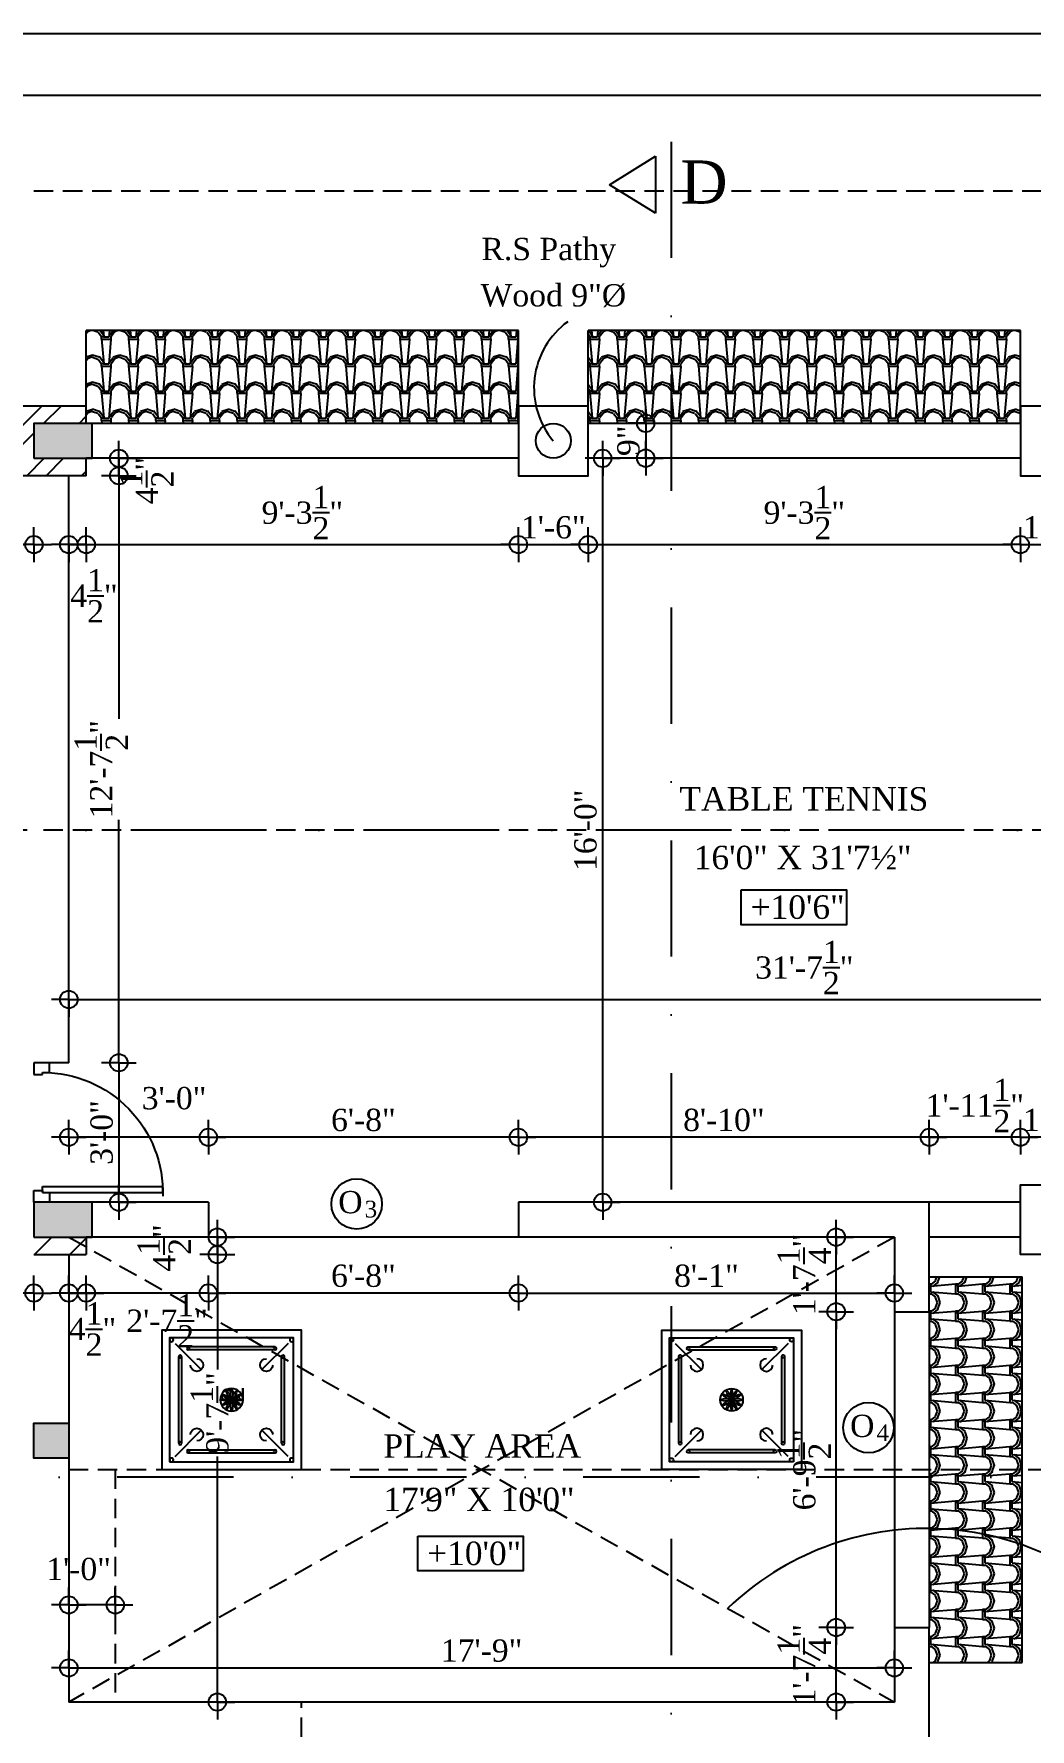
# Model space of a CAD drawing. Extents: x 13301 to 18078, y -1439 to 1911.
# Drawn here: x 15387.9 to 15644.9, y 416.3 to 853.8 of the extents above; entities that cross this region are included whole.
import ezdxf
from ezdxf.enums import TextEntityAlignment as Align

# ---------------------------------------------------------------- set-up
doc = ezdxf.new("R2010")
doc.units = 0
doc.header["$LTSCALE"] = 20
doc.header["$MEASUREMENT"] = 0
doc.header["$PDMODE"] = 34
doc.header["$PDSIZE"] = 5
doc.linetypes.add('DASHDOT', pattern=[1, 0.5, -0.25, 0, -0.25])
doc.linetypes.add('HIDDEN', pattern=[0.375, 0.25, -0.125])
doc.layers.get('0').update_dxf_attribs({"linetype": 'CONTINUOUS'})
doc.layers.get('Defpoints').update_dxf_attribs({"linetype": 'CONTINUOUS'})
for name, color, linetype in [('border', 230, 'CONTINUOUS'), ('column', 31, 'CONTINUOUS'), ('DETTEXT', 7, 'CONTINUOUS'), ('DIMLINE', 254, 'CONTINUOUS'), ('DOOR', 1, 'CONTINUOUS'), ('door text', 2, 'CONTINUOUS'), ('FURN', 10, 'CONTINUOUS'), ('HATCH', 252, 'CONTINUOUS'), ('Roof lilne', 31, 'CONTINUOUS'), ('Secline', 13, 'CONTINUOUS'), ('Stone', 8, 'CONTINUOUS'), ('text', 2, 'CONTINUOUS'), ('TILE', 22, 'CONTINUOUS'), ('wall', 13, 'CONTINUOUS'), ('WOOD', 7, 'CONTINUOUS')]:
    doc.layers.add(name, color=color, linetype=linetype)
doc.layers.add('correct', color=230, linetype='CONTINUOUS', plot=False)
doc.styles.add('style3', font='TIMES.TTF')
doc.styles.add('style5', font='TIMES.TTF')
doc.dimstyles.new('arch61', dxfattribs={"dimscale": 0, "dimtxt": 5.75, "dimasz": 2.25, "dimexe": 0.18, "dimexo": 0.0625, "dimgap": 1.5, "dimtad": 1, "dimzin": 3, "dimdsep": 46, "dimlunit": 4, "dimtxsty": 'style3', "dimblk": 'BLK', "dimcen": 0, "dimse1": 1, "dimse2": 1, "dimclrd": 256, "dimclrt": 3, "dimazin": 0, "dimtfac": 1, "dimtix": 1, "dimtmove": 2, "dimatfit": 3, "dimldrblk": 'NONE', "dimfxl": 0, "dimtolj": 1, "dimtzin": 0, "dimlwd": -1, "dimarcsym": 0})
pattern_1 = [(274.9697, (61.23866, 1517.04105), (-6.999939149, 84.0000073606), [6.464304, -155.143247]), (180, (61.799, 1510.601), (-7, -7), [0.56, -6.44]), (0, (54.799, 1510.041), (7, 7), [1.96, -5.04]), (90, (56.759, 1510.041), (-7, 7), [0.7, -6.3]), (270, (61.239, 1510.741), (7, -7), [0.7, -6.3]), (0, (61.239, 1510.041), (7, 7), [0.56, -6.44]), (0, (54.799, 1510.601), (7, 7), [1.4, -5.6]), (85.0303, (56.19866, 1510.60105), (6.999939149, 84.0000073606), [6.464304, -155.143247]), (52.6961, (56.19866, 1510.95105), (-90.999901229, -119.000075192), [1.848056, -182.95725]), (18.4349, (57.3187, 1512.421), (14.00000304, 6.99998882), [1.770874, -20.365065]), (341.5651, (58.9987, 1512.981), (-14.00000304, 6.99998882), [1.770874, -20.365065]), (307.3039, (60.67866, 1512.42105), (90.999901229, -119.000075192), [1.848056, -182.95725]), (20.2249, (57.66866, 1511.93105), (-76.99998085, -28.000058349), [1.417395, -140.321804]), (339.7751, (58.99866, 1512.42105), (76.99998085, -28.000058349), [1.417395, -140.321804]), (307.4054, (60.32866, 1511.93105), (70.000069668, -90.999947255), [1.498063, -148.308475]), (52.5946, (56.75866, 1510.74105), (-70.000069668, -90.999947255), [1.498063, -148.308475])]
pattern_2 = [(184.9697, (43.62582, 41.11754), (84.0000073606, 6.999939149), [6.464304, -155.143247]), (90, (37.186, 40.5575), (-7, 7), [0.56, -6.44]), (270, (36.626, 47.5575), (7, -7), [1.96, -5.04]), (0, (36.626, 45.5975), (7, 7), [0.7, -6.3]), (180, (37.326, 41.1175), (-7, -7), [0.7, -6.3]), (270, (36.626, 41.1175), (7, -7), [0.56, -6.44]), (270, (37.186, 47.5575), (7, -7), [1.4, -5.6]), (355.0303, (37.18582, 46.15754), (84.0000073606, -6.999939149), [6.464304, -155.143247]), (322.6961, (37.53582, 46.15754), (-119.000075192, 90.999901229), [1.848056, -182.95725]), (288.4349, (39.0058, 45.0375), (6.99998882, -14.00000304), [1.770874, -20.365065]), (251.5651, (39.5658, 43.3575), (6.99998882, 14.00000304), [1.770874, -20.365065]), (217.3039, (39.00582, 41.67754), (-119.000075192, -90.999901229), [1.848056, -182.95725]), (290.2249, (38.51582, 44.68754), (-28.000058349, 76.99998085), [1.417395, -140.321804]), (249.7751, (39.00582, 43.35754), (-28.000058349, -76.99998085), [1.417395, -140.321804]), (217.4054, (38.51582, 42.02754), (-90.999947255, -70.000069668), [1.498063, -148.308475]), (322.5946, (37.32582, 45.59754), (-90.999947255, 70.000069668), [1.498063, -148.308475])]
pattern_3 = [(45, (0, 0), (-7.071068, 7.071068), []), (45, (0, 5), (-7.071068, 7.071068), [])]

# ---------------------------------------------------------------- blocks, each defined once
blk = doc.blocks.new('DR1H902')
at = {"color": 0}
for p, q in [((-0.5, 0), (-0.5, 1)), ((-0.5, 1), (-0.45, 1)), ((-0.45, 0), (-0.45, 1)), ((-0.5, 0), (-0.45, 0))]:
    blk.add_line(p, q, dxfattribs=at)
blk.add_arc((-0.5, 0), 1, 0, 91.707, dxfattribs=at)
blk = doc.blocks.new('A$C3B4262AC')
at = {"layer": 'DOOR'}
for p, q in [((0, 4), (0, 0)), ((2.5, 4), (0, 4)), ((0, 0), (3, 0)), ((2.5, 2.25), (2.5, 4)), ((3, 2.25), (2.5, 2.25)), ((3, 0), (3, 2.25))]:
    blk.add_line(p, q, dxfattribs=at)
blk = doc.blocks.new('A$C1F9E242A')
blk.add_blockref('A$C3B4262AC', (0, 0))
at = {"xscale": -1}
blk.add_blockref('A$C3B4262AC', (36, 0), dxfattribs=at)
at = {"layer": 'DOOR', "xscale": -31, "yscale": 31, "zscale": 68.88888888888889}
blk.add_blockref('DR1H902', (18, 2.25), dxfattribs=at)
blk = doc.blocks.new('*U20')
at = {"rotation": 89.9999999999997}
blk.add_blockref('A$C1F9E242A', (-17.99, -15.99), dxfattribs=at)
blk = doc.blocks.new('A$C45AA0C1F')
at = {"layer": 'FURN'}
for p, q in [((-14.58, 32.58), (-7.81, 25.81)), ((14.58, 32.58), (7.81, 25.81)), ((-14.58, 3.42), (-7.81, 10.19)), ((14.58, 3.42), (7.81, 10.19))]:
    blk.add_line(p, q, dxfattribs=at)
for points in [[(18, 0), (-18, 0), (-18, 36), (18, 36)], [(16, 2), (-16, 2), (-16, 34), (16, 34)]]:
    blk.add_lwpolyline(points, close=True, dxfattribs=at)
for points in [[(-11.21, 31.66), (11.21, 31.66)], [(-11.21, 30.91), (11.21, 30.91)], [(-13.66, 6.79), (-13.66, 29.21)], [(-12.91, 6.79), (-12.91, 29.21)], [(12.91, 29.21), (12.91, 6.79)], [(13.66, 29.21), (13.66, 6.79)], [(11.21, 5.09), (-11.21, 5.09)], [(11.21, 4.34), (-11.21, 4.34)]]:
    blk.add_lwpolyline(points, dxfattribs=at)
for centre, radius in [((-15.5, 33.5), 0.5), ((-11.21, 31.28), 0.375), ((11.21, 31.28), 0.375), ((15.5, 33.5), 0.5), ((-13.28, 29.21), 0.375), ((13.28, 29.21), 0.375), ((0, 18), 2.92), ((-13.28, 6.79), 0.375), ((-11.21, 4.72), 0.375), ((11.21, 4.72), 0.375), ((13.28, 6.79), 0.375), ((-15.5, 2.5), 0.5), ((15.5, 2.5), 0.5)]:
    blk.add_circle(centre, radius, dxfattribs=at)
for centre, radius, start, end in [((-8.97, 26.97), 1.64, 180, 90), ((8.97, 26.97), 1.64, 90, 360), ((-1.46, 13.98), 4.28, 70.0432, 109.9568), ((-1.46, 22.02), 4.28, 250.0432, 289.9568), ((0.74, 22.22), 4.28, 220.1488, 260.0624), ((-3.27, 15.24), 4.28, 40.1488, 80.0624), ((-3.28, 20.75), 4.28, 280.0432, 319.9568), ((0.75, 13.79), 4.28, 100.0432, 139.9568), ((-4.21, 17.25), 4.28, 10.0432, 49.9568), ((2.75, 21.28), 4.28, 190.0432, 229.9568), ((-4.22, 18.74), 4.28, 310.1488, 350.0624), ((2.76, 14.73), 4.28, 130.1488, 170.0624), ((4.02, 19.46), 4.28, 160.0432, 199.9568), ((4.02, 16.54), 4.28, 160.0432, 199.9568), ((-4.02, 19.46), 4.28, 340.0432, 19.9568), ((-2.76, 21.27), 4.28, 310.1488, 350.0624), ((4.22, 17.26), 4.28, 130.1488, 170.0624), ((-0.75, 22.21), 4.28, 280.0432, 319.9568), ((3.28, 15.25), 4.28, 100.0432, 139.9568), ((1.46, 13.98), 4.28, 70.0432, 109.9568), ((-4.02, 16.54), 4.28, 340.0432, 19.9568), ((1.46, 22.02), 4.28, 250.0432, 289.9568), ((-2.75, 14.72), 4.28, 10.0432, 49.9568), ((4.21, 18.75), 4.28, 190.0432, 229.9568), ((-0.74, 13.78), 4.28, 40.1488, 80.0624), ((3.27, 20.76), 4.28, 220.1488, 260.0624), ((-8.97, 9.03), 1.64, 270, 180), ((8.97, 9.03), 1.64, 0, 270)]:
    blk.add_arc(centre, radius, start, end, dxfattribs=at)
blk = doc.blocks.new('BLK')
for q in [(0, 2), (-2, 0), (0, -2), (2, 0)]:
    blk.add_line((0, 0), q)
blk.add_circle((0, 0), 1)
blk = doc.blocks.new('*D269')
at = {"layer": 'Defpoints', "color": 0}
for p in [(15348.9, 739.79), (15387.9, 739.79), (15387.9, 722.02)]:
    blk.add_point(p, dxfattribs=at)
at = {"layer": 'DIMLINE'}
blk.add_line((15351.15, 722.02), (15385.65, 722.02), dxfattribs=at)
at = {"layer": 'DIMLINE', "xscale": 2.25, "yscale": 2.25, "zscale": 2.25, "rotation": 180}
blk.add_blockref('BLK', (15348.9, 722.02), dxfattribs=at)
at = {"layer": 'DIMLINE', "xscale": 2.25, "yscale": 2.25, "zscale": 2.25}
blk.add_blockref('BLK', (15387.9, 722.02), dxfattribs=at)
at = {"layer": 'DIMLINE', "color": 3, "insert": (15368.4, 726.45), "char_height": 5.75, "attachment_point": 5, "style": 'style3'}
blk.add_mtext('\\A1;3\'-3"', dxfattribs=at)
blk = doc.blocks.new('_None')
blk = doc.blocks.new('*D270')
at = {"layer": 'Defpoints', "color": 0}
for p in [(15401.4, 744.29), (15512.9, 744.29), (15512.9, 722.02)]:
    blk.add_point(p, dxfattribs=at)
at = {"layer": 'DIMLINE'}
blk.add_line((15403.65, 722.02), (15510.65, 722.02), dxfattribs=at)
at = {"layer": 'DIMLINE', "xscale": 2.25, "yscale": 2.25, "zscale": 2.25, "rotation": 180}
blk.add_blockref('BLK', (15401.4, 722.02), dxfattribs=at)
at = {"layer": 'DIMLINE', "xscale": 2.25, "yscale": 2.25, "zscale": 2.25}
blk.add_blockref('BLK', (15512.9, 722.02), dxfattribs=at)
at = {"layer": 'DIMLINE', "color": 3, "insert": (15457.15, 730.27), "char_height": 5.75, "attachment_point": 5, "style": 'style3'}
blk.add_mtext('\\A1;9\'-3{\\H1.000000x;\\S1/2;}"', dxfattribs=at)
blk = doc.blocks.new('*D271')
at = {"layer": 'Defpoints', "color": 0}
for p in [(15396.9, 739.79), (15401.4, 739.79), (15396.9, 722.02)]:
    blk.add_point(p, dxfattribs=at)
at = {"layer": 'DIMLINE'}
for p, q in [((15394.65, 722.02), (15392.4, 722.02)), ((15401.4, 722.02), (15396.9, 722.02)), ((15403.65, 722.02), (15405.9, 722.02))]:
    blk.add_line(p, q, dxfattribs=at)
at = {"layer": 'DIMLINE', "xscale": 2.25, "yscale": 2.25, "zscale": 2.25}
blk.add_blockref('BLK', (15396.9, 722.02), dxfattribs=at)
at = {"layer": 'DIMLINE', "xscale": 2.25, "yscale": 2.25, "zscale": 2.25, "rotation": 180}
blk.add_blockref('BLK', (15401.4, 722.02), dxfattribs=at)
at = {"layer": 'DIMLINE', "color": 3, "insert": (15403.39, 708.82), "char_height": 5.75, "attachment_point": 5, "style": 'style3'}
blk.add_mtext('\\A1;4{\\H1.000000x;\\S1/2;}"', dxfattribs=at)
blk = doc.blocks.new('*D272')
at = {"layer": 'Defpoints', "color": 0}
for p in [(15512.9, 739.79), (15530.9, 739.79), (15530.9, 722.02)]:
    blk.add_point(p, dxfattribs=at)
at = {"layer": 'DIMLINE'}
blk.add_line((15515.15, 722.02), (15528.65, 722.02), dxfattribs=at)
at = {"layer": 'DIMLINE', "xscale": 2.25, "yscale": 2.25, "zscale": 2.25, "rotation": 180}
blk.add_blockref('BLK', (15512.9, 722.02), dxfattribs=at)
at = {"layer": 'DIMLINE', "xscale": 2.25, "yscale": 2.25, "zscale": 2.25}
blk.add_blockref('BLK', (15530.9, 722.02), dxfattribs=at)
at = {"layer": 'DIMLINE', "color": 3, "insert": (15521.9, 726.45), "char_height": 5.75, "attachment_point": 5, "style": 'style3'}
blk.add_mtext('\\A1;1\'-6"', dxfattribs=at)
blk = doc.blocks.new('*D273')
at = {"layer": 'Defpoints', "color": 0}
for p in [(15530.9, 744.29), (15642.4, 744.29), (15642.4, 722.02)]:
    blk.add_point(p, dxfattribs=at)
at = {"layer": 'DIMLINE'}
blk.add_line((15533.15, 722.02), (15640.15, 722.02), dxfattribs=at)
at = {"layer": 'DIMLINE', "xscale": 2.25, "yscale": 2.25, "zscale": 2.25, "rotation": 180}
blk.add_blockref('BLK', (15530.9, 722.02), dxfattribs=at)
at = {"layer": 'DIMLINE', "xscale": 2.25, "yscale": 2.25, "zscale": 2.25}
blk.add_blockref('BLK', (15642.4, 722.02), dxfattribs=at)
at = {"layer": 'DIMLINE', "color": 3, "insert": (15586.65, 730.27), "char_height": 5.75, "attachment_point": 5, "style": 'style3'}
blk.add_mtext('\\A1;9\'-3{\\H1.000000x;\\S1/2;}"', dxfattribs=at)
blk = doc.blocks.new('*D274')
at = {"layer": 'Defpoints', "color": 0}
for p in [(15642.4, 739.79), (15660.4, 739.79), (15660.4, 722.02)]:
    blk.add_point(p, dxfattribs=at)
at = {"layer": 'DIMLINE'}
blk.add_line((15644.65, 722.02), (15658.15, 722.02), dxfattribs=at)
at = {"layer": 'DIMLINE', "xscale": 2.25, "yscale": 2.25, "zscale": 2.25, "rotation": 180}
blk.add_blockref('BLK', (15642.4, 722.02), dxfattribs=at)
at = {"layer": 'DIMLINE', "xscale": 2.25, "yscale": 2.25, "zscale": 2.25}
blk.add_blockref('BLK', (15660.4, 722.02), dxfattribs=at)
at = {"layer": 'DIMLINE', "color": 3, "insert": (15651.4, 726.45), "char_height": 5.75, "attachment_point": 5, "style": 'style3'}
blk.add_mtext('\\A1;1\'-6"', dxfattribs=at)
blk = doc.blocks.new('*D283')
at = {"layer": 'Defpoints', "color": 0}
for p in [(15642.4, 569.08), (15642.4, 556.79), (15660.4, 556.79)]:
    blk.add_point(p, dxfattribs=at)
at = {"layer": 'DIMLINE'}
blk.add_line((15658.15, 569.08), (15644.65, 569.08), dxfattribs=at)
at = {"layer": 'DIMLINE', "xscale": 2.25, "yscale": 2.25, "zscale": 2.25, "rotation": 180}
blk.add_blockref('BLK', (15642.4, 569.08), dxfattribs=at)
at = {"layer": 'DIMLINE', "xscale": 2.25, "yscale": 2.25, "zscale": 2.25}
blk.add_blockref('BLK', (15660.4, 569.08), dxfattribs=at)
at = {"layer": 'DIMLINE', "color": 3, "insert": (15651.4, 573.5), "char_height": 5.75, "attachment_point": 5, "style": 'style3'}
blk.add_mtext('\\A1;1\'-6"', dxfattribs=at)
blk = doc.blocks.new('*D284')
at = {"layer": 'Defpoints', "color": 0}
for p in [(15618.9, 569.08), (15618.9, 552.29), (15642.4, 552.29)]:
    blk.add_point(p, dxfattribs=at)
at = {"layer": 'DIMLINE'}
for p, q in [((15616.65, 569.08), (15614.4, 569.08)), ((15642.4, 569.08), (15618.9, 569.08)), ((15644.65, 569.08), (15646.9, 569.08))]:
    blk.add_line(p, q, dxfattribs=at)
at = {"layer": 'DIMLINE', "xscale": 2.25, "yscale": 2.25, "zscale": 2.25}
blk.add_blockref('BLK', (15618.9, 569.08), dxfattribs=at)
at = {"layer": 'DIMLINE', "xscale": 2.25, "yscale": 2.25, "zscale": 2.25, "rotation": 180}
blk.add_blockref('BLK', (15642.4, 569.08), dxfattribs=at)
at = {"layer": 'DIMLINE', "color": 3, "insert": (15630.65, 577.28), "char_height": 5.75, "attachment_point": 5, "style": 'style3'}
blk.add_mtext('\\A1;1\'-11{\\H1.000000x;\\S1/2;}"', dxfattribs=at)
blk = doc.blocks.new('*D285')
at = {"layer": 'Defpoints', "color": 0}
for p in [(15512.9, 569.08), (15512.9, 552.29), (15618.9, 552.29)]:
    blk.add_point(p, dxfattribs=at)
at = {"layer": 'DIMLINE'}
blk.add_line((15616.65, 569.08), (15515.15, 569.08), dxfattribs=at)
at = {"layer": 'DIMLINE', "xscale": 2.25, "yscale": 2.25, "zscale": 2.25, "rotation": 180}
blk.add_blockref('BLK', (15512.9, 569.08), dxfattribs=at)
at = {"layer": 'DIMLINE', "xscale": 2.25, "yscale": 2.25, "zscale": 2.25}
blk.add_blockref('BLK', (15618.9, 569.08), dxfattribs=at)
at = {"layer": 'DIMLINE', "color": 3, "insert": (15565.9, 573.5), "char_height": 5.75, "attachment_point": 5, "style": 'style3'}
blk.add_mtext('\\A1;8\'-10"', dxfattribs=at)
blk = doc.blocks.new('*D286')
at = {"layer": 'Defpoints', "color": 0}
for p in [(15432.9, 569.08), (15432.9, 543.29), (15512.9, 543.29)]:
    blk.add_point(p, dxfattribs=at)
at = {"layer": 'DIMLINE'}
blk.add_line((15510.65, 569.08), (15435.15, 569.08), dxfattribs=at)
at = {"layer": 'DIMLINE', "xscale": 2.25, "yscale": 2.25, "zscale": 2.25, "rotation": 180}
blk.add_blockref('BLK', (15432.9, 569.08), dxfattribs=at)
at = {"layer": 'DIMLINE', "xscale": 2.25, "yscale": 2.25, "zscale": 2.25}
blk.add_blockref('BLK', (15512.9, 569.08), dxfattribs=at)
at = {"layer": 'DIMLINE', "color": 3, "insert": (15472.9, 573.5), "char_height": 5.75, "attachment_point": 5, "style": 'style3'}
blk.add_mtext('\\A1;6\'-8"', dxfattribs=at)
blk = doc.blocks.new('*D287')
at = {"layer": 'Defpoints', "color": 0}
for p in [(15396.9, 588.29), (15396.9, 569.08), (15432.9, 552.29)]:
    blk.add_point(p, dxfattribs=at)
at = {"layer": 'DIMLINE'}
blk.add_line((15430.65, 569.08), (15399.15, 569.08), dxfattribs=at)
at = {"layer": 'DIMLINE', "xscale": 2.25, "yscale": 2.25, "zscale": 2.25, "rotation": 180}
blk.add_blockref('BLK', (15396.9, 569.08), dxfattribs=at)
at = {"layer": 'DIMLINE', "xscale": 2.25, "yscale": 2.25, "zscale": 2.25}
blk.add_blockref('BLK', (15432.9, 569.08), dxfattribs=at)
at = {"layer": 'DIMLINE', "color": 3, "insert": (15424.06, 579.12), "char_height": 5.75, "attachment_point": 5, "style": 'style3'}
blk.add_mtext('\\A1;3\'-0"', dxfattribs=at)
blk = doc.blocks.new('*D288')
at = {"layer": 'Defpoints', "color": 0}
for p in [(15396.9, 588.29), (15399.53, 552.29), (15409.81, 552.29)]:
    blk.add_point(p, dxfattribs=at)
at = {"layer": 'DIMLINE'}
blk.add_line((15409.81, 586.04), (15409.81, 554.54), dxfattribs=at)
at = {"layer": 'DIMLINE', "xscale": 2.25, "yscale": 2.25, "zscale": 2.25}
for p, rotation in [((15409.81, 588.29), 90), ((15409.81, 552.29), 270)]:
    blk.add_blockref('BLK', p, dxfattribs=dict(at, rotation=rotation))
at = {"layer": 'DIMLINE', "color": 3, "insert": (15405.39, 570.29), "char_height": 5.75, "attachment_point": 5, "rotation": 90, "style": 'style3'}
blk.add_mtext('\\A1;3\'-0"', dxfattribs=at)
blk = doc.blocks.new('*D289')
at = {"layer": 'Defpoints', "color": 0}
for p in [(15396.9, 739.79), (15409.81, 739.79), (15396.9, 588.29)]:
    blk.add_point(p, dxfattribs=at)
at = {"layer": 'DIMLINE'}
for p, q in [((15409.81, 737.54), (15409.81, 677.05)), ((15409.81, 590.54), (15409.81, 651.03))]:
    blk.add_line(p, q, dxfattribs=at)
at = {"layer": 'DIMLINE', "xscale": 2.25, "yscale": 2.25, "zscale": 2.25}
for p, rotation in [((15409.81, 739.79), 90), ((15409.81, 588.29), 270)]:
    blk.add_blockref('BLK', p, dxfattribs=dict(at, rotation=rotation))
at = {"layer": 'DIMLINE', "color": 3, "insert": (15405.27, 664.04), "char_height": 5.75, "attachment_point": 5, "rotation": 90, "style": 'style3'}
blk.add_mtext('\\A1;12\'-7{\\H1.000000x;\\S1/2;}"', dxfattribs=at)
blk = doc.blocks.new('*D290')
at = {"layer": 'Defpoints', "color": 0}
for p in [(15401.4, 744.29), (15401.4, 739.79), (15409.81, 739.79)]:
    blk.add_point(p, dxfattribs=at)
at = {"layer": 'DIMLINE'}
for p, q in [((15409.81, 746.54), (15409.81, 748.79)), ((15409.81, 744.29), (15409.81, 739.79)), ((15409.81, 737.54), (15409.81, 735.29))]:
    blk.add_line(p, q, dxfattribs=at)
at = {"layer": 'DIMLINE', "xscale": 2.25, "yscale": 2.25, "zscale": 2.25}
for p, rotation in [((15409.81, 744.29), 270), ((15409.81, 739.79), 90)]:
    blk.add_blockref('BLK', p, dxfattribs=dict(at, rotation=rotation))
at = {"layer": 'DIMLINE', "color": 3, "insert": (15417.03, 738.55), "char_height": 5.75, "attachment_point": 5, "rotation": 90, "style": 'style3'}
blk.add_mtext('\\A1;4{\\H1.000000x;\\S1/2;}"', dxfattribs=at)
blk = doc.blocks.new('*D291')
at = {"layer": 'Defpoints', "color": 0}
for p in [(15401.4, 543.29), (15435.22, 543.29), (15401.4, 538.79)]:
    blk.add_point(p, dxfattribs=at)
at = {"layer": 'DIMLINE'}
for p, q in [((15435.22, 545.54), (15435.22, 547.79)), ((15435.22, 538.79), (15435.22, 543.29)), ((15435.22, 536.54), (15435.22, 534.29))]:
    blk.add_line(p, q, dxfattribs=at)
at = {"layer": 'DIMLINE', "xscale": 2.25, "yscale": 2.25, "zscale": 2.25}
for p, rotation in [((15435.22, 543.29), 270), ((15435.22, 538.79), 90)]:
    blk.add_blockref('BLK', p, dxfattribs=dict(at, rotation=rotation))
at = {"layer": 'DIMLINE', "color": 3, "insert": (15421.5, 540.49), "char_height": 5.75, "attachment_point": 5, "rotation": 90, "style": 'style3'}
blk.add_mtext('\\A1;4{\\H1.000000x;\\S1/2;}"', dxfattribs=at)
blk = doc.blocks.new('*D292')
at = {"layer": 'Defpoints', "color": 0}
for p in [(15396.9, 538.79), (15396.9, 423.29), (15435.22, 423.29)]:
    blk.add_point(p, dxfattribs=at)
at = {"layer": 'DIMLINE'}
for p, q in [((15435.22, 536.54), (15435.22, 509.11)), ((15435.22, 425.54), (15435.22, 486.69))]:
    blk.add_line(p, q, dxfattribs=at)
at = {"layer": 'DIMLINE', "xscale": 2.25, "yscale": 2.25, "zscale": 2.25}
for p, rotation in [((15435.22, 538.79), 90), ((15435.22, 423.29), 270)]:
    blk.add_blockref('BLK', p, dxfattribs=dict(at, rotation=rotation))
at = {"layer": 'DIMLINE', "color": 3, "insert": (15435.22, 497.9), "char_height": 5.75, "attachment_point": 5, "rotation": 90, "style": 'style3'}
blk.add_mtext('\\A1;9\'-7{\\H1.000000x;\\S1/2;}"', dxfattribs=at)
blk = doc.blocks.new('*D293')
at = {"layer": 'Defpoints', "color": 0}
for p in [(15609.9, 432.12), (15396.9, 423.29), (15609.9, 423.29)]:
    blk.add_point(p, dxfattribs=at)
at = {"layer": 'DIMLINE'}
blk.add_line((15399.15, 432.12), (15607.65, 432.12), dxfattribs=at)
at = {"layer": 'DIMLINE', "xscale": 2.25, "yscale": 2.25, "zscale": 2.25, "rotation": 180}
blk.add_blockref('BLK', (15396.9, 432.12), dxfattribs=at)
at = {"layer": 'DIMLINE', "xscale": 2.25, "yscale": 2.25, "zscale": 2.25}
blk.add_blockref('BLK', (15609.9, 432.12), dxfattribs=at)
at = {"layer": 'DIMLINE', "color": 3, "insert": (15503.4, 436.56), "char_height": 5.75, "attachment_point": 5, "style": 'style3'}
blk.add_mtext('\\A1;17\'-9"', dxfattribs=at)
blk = doc.blocks.new('*D294')
at = {"layer": 'Defpoints', "color": 0}
for p in [(15594.88, 442.54), (15609.9, 442.54), (15609.9, 423.29)]:
    blk.add_point(p, dxfattribs=at)
at = {"layer": 'DIMLINE'}
for p, q in [((15594.88, 444.79), (15594.88, 447.04)), ((15594.88, 423.29), (15594.88, 442.54)), ((15594.88, 421.04), (15594.88, 418.79))]:
    blk.add_line(p, q, dxfattribs=at)
at = {"layer": 'DIMLINE', "xscale": 2.25, "yscale": 2.25, "zscale": 2.25}
for p, rotation in [((15594.88, 442.54), 270), ((15594.88, 423.29), 90)]:
    blk.add_blockref('BLK', p, dxfattribs=dict(at, rotation=rotation))
at = {"layer": 'DIMLINE', "color": 3, "insert": (15586.63, 432.92), "char_height": 5.75, "attachment_point": 5, "rotation": 90, "style": 'style3'}
blk.add_mtext('\\A1;1\'-7{\\H1.000000x;\\S1/4;}"', dxfattribs=at)
blk = doc.blocks.new('*D295')
at = {"layer": 'Defpoints', "color": 0}
for p in [(15594.88, 524.04), (15609.9, 524.04), (15609.9, 442.54)]:
    blk.add_point(p, dxfattribs=at)
at = {"layer": 'DIMLINE'}
blk.add_line((15594.88, 444.79), (15594.88, 521.79), dxfattribs=at)
at = {"layer": 'DIMLINE', "xscale": 2.25, "yscale": 2.25, "zscale": 2.25}
for p, rotation in [((15594.88, 524.04), 90), ((15594.88, 442.54), 270)]:
    blk.add_blockref('BLK', p, dxfattribs=dict(at, rotation=rotation))
at = {"layer": 'DIMLINE', "color": 3, "insert": (15586.63, 483.29), "char_height": 5.75, "attachment_point": 5, "rotation": 90, "style": 'style3'}
blk.add_mtext('\\A1;6\'-9{\\H1.000000x;\\S1/2;}"', dxfattribs=at)
blk = doc.blocks.new('*D296')
at = {"layer": 'Defpoints', "color": 0}
for p in [(15594.88, 543.29), (15609.9, 543.29), (15609.9, 524.04)]:
    blk.add_point(p, dxfattribs=at)
at = {"layer": 'DIMLINE'}
for p, q in [((15594.88, 545.54), (15594.88, 547.79)), ((15594.88, 524.04), (15594.88, 543.29)), ((15594.88, 521.79), (15594.88, 519.54))]:
    blk.add_line(p, q, dxfattribs=at)
at = {"layer": 'DIMLINE', "xscale": 2.25, "yscale": 2.25, "zscale": 2.25}
for p, rotation in [((15594.88, 543.29), 270), ((15594.88, 524.04), 90)]:
    blk.add_blockref('BLK', p, dxfattribs=dict(at, rotation=rotation))
at = {"layer": 'DIMLINE', "color": 3, "insert": (15586.63, 533.67), "char_height": 5.75, "attachment_point": 5, "rotation": 90, "style": 'style3'}
blk.add_mtext('\\A1;1\'-7{\\H1.000000x;\\S1/4;}"', dxfattribs=at)
blk = doc.blocks.new('*D297')
at = {"layer": 'Defpoints', "color": 0}
for p in [(15512.9, 543.29), (15609.9, 543.29), (15609.9, 528.87)]:
    blk.add_point(p, dxfattribs=at)
at = {"layer": 'DIMLINE'}
blk.add_line((15515.15, 528.87), (15607.65, 528.87), dxfattribs=at)
at = {"layer": 'DIMLINE', "xscale": 2.25, "yscale": 2.25, "zscale": 2.25, "rotation": 180}
blk.add_blockref('BLK', (15512.9, 528.87), dxfattribs=at)
at = {"layer": 'DIMLINE', "xscale": 2.25, "yscale": 2.25, "zscale": 2.25}
blk.add_blockref('BLK', (15609.9, 528.87), dxfattribs=at)
at = {"layer": 'DIMLINE', "color": 3, "insert": (15561.4, 533.29), "char_height": 5.75, "attachment_point": 5, "style": 'style3'}
blk.add_mtext('\\A1;8\'-1"', dxfattribs=at)
blk = doc.blocks.new('*D298')
at = {"layer": 'Defpoints', "color": 0}
for p in [(15432.9, 543.29), (15512.9, 543.29), (15432.9, 528.87)]:
    blk.add_point(p, dxfattribs=at)
at = {"layer": 'DIMLINE'}
blk.add_line((15510.65, 528.87), (15435.15, 528.87), dxfattribs=at)
at = {"layer": 'DIMLINE', "xscale": 2.25, "yscale": 2.25, "zscale": 2.25, "rotation": 180}
blk.add_blockref('BLK', (15432.9, 528.87), dxfattribs=at)
at = {"layer": 'DIMLINE', "xscale": 2.25, "yscale": 2.25, "zscale": 2.25}
blk.add_blockref('BLK', (15512.9, 528.87), dxfattribs=at)
at = {"layer": 'DIMLINE', "color": 3, "insert": (15472.9, 533.29), "char_height": 5.75, "attachment_point": 5, "style": 'style3'}
blk.add_mtext('\\A1;6\'-8"', dxfattribs=at)
blk = doc.blocks.new('*D299')
at = {"layer": 'Defpoints', "color": 0}
for p in [(15401.4, 543.29), (15432.9, 543.29), (15401.4, 528.87)]:
    blk.add_point(p, dxfattribs=at)
at = {"layer": 'DIMLINE'}
for p, q in [((15399.15, 528.87), (15396.9, 528.87)), ((15432.9, 528.87), (15401.4, 528.87)), ((15435.15, 528.87), (15437.4, 528.87))]:
    blk.add_line(p, q, dxfattribs=at)
at = {"layer": 'DIMLINE', "xscale": 2.25, "yscale": 2.25, "zscale": 2.25}
blk.add_blockref('BLK', (15401.4, 528.87), dxfattribs=at)
at = {"layer": 'DIMLINE', "xscale": 2.25, "yscale": 2.25, "zscale": 2.25, "rotation": 180}
blk.add_blockref('BLK', (15432.9, 528.87), dxfattribs=at)
at = {"layer": 'DIMLINE', "color": 3, "insert": (15422.26, 521.72), "char_height": 5.75, "attachment_point": 5, "style": 'style3'}
blk.add_mtext('\\A1;2\'-7{\\H1.000000x;\\S1/2;}"', dxfattribs=at)
blk = doc.blocks.new('*D300')
at = {"layer": 'Defpoints', "color": 0}
for p in [(15396.9, 538.79), (15401.4, 538.79), (15396.9, 528.87)]:
    blk.add_point(p, dxfattribs=at)
at = {"layer": 'DIMLINE'}
for p, q in [((15394.65, 528.87), (15392.4, 528.87)), ((15401.4, 528.87), (15396.9, 528.87)), ((15403.65, 528.87), (15405.9, 528.87))]:
    blk.add_line(p, q, dxfattribs=at)
at = {"layer": 'DIMLINE', "xscale": 2.25, "yscale": 2.25, "zscale": 2.25}
blk.add_blockref('BLK', (15396.9, 528.87), dxfattribs=at)
at = {"layer": 'DIMLINE', "xscale": 2.25, "yscale": 2.25, "zscale": 2.25, "rotation": 180}
blk.add_blockref('BLK', (15401.4, 528.87), dxfattribs=at)
at = {"layer": 'DIMLINE', "color": 3, "insert": (15403.02, 519.58), "char_height": 5.75, "attachment_point": 5, "style": 'style3'}
blk.add_mtext('\\A1;4{\\H1.000000x;\\S1/2;}"', dxfattribs=at)
blk = doc.blocks.new('*D301')
at = {"layer": 'Defpoints', "color": 0}
for p in [(15396.9, 453.29), (15408.9, 453.29), (15396.9, 448.38)]:
    blk.add_point(p, dxfattribs=at)
at = {"layer": 'DIMLINE'}
blk.add_line((15406.65, 448.38), (15399.15, 448.38), dxfattribs=at)
at = {"layer": 'DIMLINE', "xscale": 2.25, "yscale": 2.25, "zscale": 2.25, "rotation": 180}
blk.add_blockref('BLK', (15396.9, 448.38), dxfattribs=at)
at = {"layer": 'DIMLINE', "xscale": 2.25, "yscale": 2.25, "zscale": 2.25}
blk.add_blockref('BLK', (15408.9, 448.38), dxfattribs=at)
at = {"layer": 'DIMLINE', "color": 3, "insert": (15399.43, 457.6), "char_height": 5.75, "attachment_point": 5, "style": 'style3'}
blk.add_mtext('\\A1;1\'-0"', dxfattribs=at)
blk = doc.blocks.new('*D307')
at = {"layer": 'Defpoints', "color": 0}
for p in [(15236.4, 546.79), (15387.9, 546.79), (15236.4, 528.87)]:
    blk.add_point(p, dxfattribs=at)
at = {"layer": 'DIMLINE'}
for p, q in [((15238.65, 528.87), (15306.02, 528.87)), ((15385.65, 528.87), (15332.03, 528.87))]:
    blk.add_line(p, q, dxfattribs=at)
at = {"layer": 'DIMLINE', "xscale": 2.25, "yscale": 2.25, "zscale": 2.25, "rotation": 180}
blk.add_blockref('BLK', (15236.4, 528.87), dxfattribs=at)
at = {"layer": 'DIMLINE', "xscale": 2.25, "yscale": 2.25, "zscale": 2.25}
blk.add_blockref('BLK', (15387.9, 528.87), dxfattribs=at)
at = {"layer": 'DIMLINE', "color": 3, "insert": (15319.02, 528.87), "char_height": 5.75, "attachment_point": 5, "style": 'style3'}
blk.add_mtext('\\A1;12\'-7{\\H1.000000x;\\S1/2;}"', dxfattribs=at)
blk = doc.blocks.new('*D314')
at = {"layer": 'Defpoints', "color": 0}
for p in [(15521.9, 753.32), (15521.9, 744.32), (15545.74, 744.32)]:
    blk.add_point(p, dxfattribs=at)
at = {"layer": 'DIMLINE'}
for p, q in [((15545.74, 755.57), (15545.74, 757.82)), ((15545.74, 753.32), (15545.74, 744.32)), ((15545.74, 742.07), (15545.74, 739.82))]:
    blk.add_line(p, q, dxfattribs=at)
at = {"layer": 'DIMLINE', "xscale": 2.25, "yscale": 2.25, "zscale": 2.25}
for p, rotation in [((15545.74, 753.32), 270), ((15545.74, 744.32), 90)]:
    blk.add_blockref('BLK', p, dxfattribs=dict(at, rotation=rotation))
at = {"layer": 'DIMLINE', "color": 3, "insert": (15541.3, 748.82), "char_height": 5.75, "attachment_point": 5, "rotation": 90, "style": 'style3'}
blk.add_mtext('\\A1;9"', dxfattribs=at)
blk = doc.blocks.new('*D329')
at = {"layer": 'Defpoints', "color": 0}
for p in [(15396.9, 635.98), (15776.4, 635.98), (15776.4, 604.63)]:
    blk.add_point(p, dxfattribs=at)
at = {"layer": 'DIMLINE'}
blk.add_line((15399.15, 604.63), (15774.15, 604.63), dxfattribs=at)
at = {"layer": 'DIMLINE', "xscale": 2.25, "yscale": 2.25, "zscale": 2.25, "rotation": 180}
blk.add_blockref('BLK', (15396.9, 604.63), dxfattribs=at)
at = {"layer": 'DIMLINE', "xscale": 2.25, "yscale": 2.25, "zscale": 2.25}
blk.add_blockref('BLK', (15776.4, 604.63), dxfattribs=at)
at = {"layer": 'DIMLINE', "color": 3, "insert": (15586.65, 612.88), "char_height": 5.75, "attachment_point": 5, "style": 'style3'}
blk.add_mtext('\\A1;31\'-7{\\H1.000000x;\\S1/2;}"', dxfattribs=at)
blk = doc.blocks.new('*D330')
at = {"layer": 'Defpoints', "color": 0}
for p in [(15534.64, 744.29), (15535.84, 744.29), (15525.43, 552.29)]:
    blk.add_point(p, dxfattribs=at)
at = {"layer": 'DIMLINE'}
blk.add_line((15534.64, 554.54), (15534.64, 742.04), dxfattribs=at)
at = {"layer": 'DIMLINE', "xscale": 2.25, "yscale": 2.25, "zscale": 2.25}
for p, rotation in [((15534.64, 744.29), 90), ((15534.64, 552.29), 270)]:
    blk.add_blockref('BLK', p, dxfattribs=dict(at, rotation=rotation))
at = {"layer": 'DIMLINE', "color": 3, "insert": (15530.22, 648.29), "char_height": 5.75, "attachment_point": 5, "rotation": 90, "style": 'style3'}
blk.add_mtext('\\A1;16\'-0"', dxfattribs=at)

msp = doc.modelspace()

# ---------------------------------------------------------------- hatches: boundary and pattern name
at = {"layer": 'column'}
msp.add_hatch(color=8, dxfattribs=at).paths.add_polyline_path([(15387.899, 495.29), (15387.899, 486.29), (15396.899, 486.29), (15396.899, 495.29)])
at = {"layer": 'HATCH'}
for points in [[(15402.899, 744.29), (15402.899, 753.29), (15387.899, 753.29), (15387.899, 744.29)], [(15402.899, 552.29), (15396.899, 552.29), (15387.899, 552.29), (15387.899, 543.29), (15402.899, 543.29)]]:
    msp.add_hatch(color=8, dxfattribs=at).paths.add_polyline_path(points)
at = {"layer": 'Stone', "ltscale": 5}
h = msp.add_hatch(dxfattribs=at)
h.set_pattern_fill('STEEL', color=256, scale=80, style=0)
h.set_pattern_definition(pattern_3)
h.paths.add_polyline_path([(15401.399, 739.79), (15401.399, 744.29), (15387.899, 744.29), (15387.899, 753.29), (15401.399, 753.29), (15401.399, 757.79), (15348.899, 757.79), (15348.899, 739.79)])
h = msp.add_hatch(dxfattribs=at)
h.set_pattern_fill('STEEL', color=256, scale=80, style=0)
h.set_pattern_definition(pattern_3)
h.paths.add_polyline_path([(15387.899, 543.29), (15387.899, 538.79), (15401.399, 538.79), (15401.399, 543.29)])
at = {"layer": 'TILE'}
h = msp.add_hatch(dxfattribs=at)
h.set_pattern_fill('SPANTILE', color=256, scale=7, style=0)
h.set_pattern_definition(pattern_1)
h.paths.add_polyline_path([(15512.899, 753.29), (15512.899, 777.29), (15401.399, 777.29), (15401.399, 753.29)])
h = msp.add_hatch(dxfattribs=at)
h.set_pattern_fill('SPANTILE', color=256, scale=7, style=0)
h.set_pattern_definition(pattern_1)
h.paths.add_polyline_path([(15642.399, 753.29), (15642.399, 777.29), (15530.899, 777.29), (15530.899, 753.29)])
h = msp.add_hatch(dxfattribs=at)
h.set_pattern_fill('SPANTILE', color=256, scale=7, angle=270, style=0)
h.set_pattern_definition(pattern_2)
h.paths.add_polyline_path([(15618.899, 483.29), (15642.899, 483.29), (15642.899, 533.04), (15618.899, 533.04), (15618.899, 524.04)])
h = msp.add_hatch(dxfattribs=at)
h.set_pattern_fill('SPANTILE', color=256, scale=7, angle=270, style=0)
h.set_pattern_definition(pattern_2)
h.paths.add_polyline_path([(15642.899, 483.29), (15618.899, 483.29), (15618.899, 442.54), (15618.899, 433.54), (15642.899, 433.54)])

# ---------------------------------------------------------------- linework, layer by layer
for p, q in [((15512.899, 753.29), (15401.399, 753.29)), ((15642.399, 753.29), (15530.899, 753.29)), ((15512.899, 744.29), (15401.399, 744.29)), ((15642.399, 744.29), (15530.899, 744.29)), ((15642.399, 552.29), (15618.899, 552.29)), ((15512.899, 543.29), (15432.899, 543.29)), ((15642.399, 543.29), (15618.899, 543.29)), ((15609.899, 524.04), (15609.899, 442.54)), ((15618.899, 524.04), (15618.899, 442.54))]:
    msp.add_line(p, q)
at = {"linetype": 'HIDDEN'}
for p, q in [((15609.899, 543.29), (15396.899, 423.29)), ((15396.899, 543.29), (15609.899, 423.29))]:
    msp.add_line(p, q, dxfattribs=at)
at = {"layer": 'border'}
msp.add_line((15899.303, 837.963), (14906.854, 837.963), dxfattribs=at)
at = {"layer": 'column'}
for points in [[(15387.899, 744.29), (15402.899, 744.29), (15402.899, 753.29), (15387.899, 753.29)], [(15387.899, 543.29), (15402.899, 543.29), (15402.899, 552.29), (15387.899, 552.29)], [(15396.899, 486.29), (15387.899, 486.29), (15387.899, 495.29), (15396.899, 495.29)]]:
    msp.add_lwpolyline(points, close=True, dxfattribs=at)
at = {"layer": 'correct', "color": 3}
msp.add_lwpolyline([(14906.854, -339.116), (15899.303, -339.116), (15899.303, 853.823), (14906.854, 853.823)], close=True, dxfattribs=at)
at = {"layer": 'DETTEXT'}
for centre, radius, start, end in [((15538.018, 762.458), 21.116, 126.01619, 220.23742), ((15618.164, 393.996), 74.11, 41.55748, 133.76715)]:
    msp.add_arc(centre, radius, start, end, dxfattribs=at)
at = {"layer": 'door text', "color": 7}
for centre in [(15471.173, 551.861), (15603.22, 494.12)]:
    msp.add_circle(centre, 6.51, dxfattribs=at)
at = {"layer": 'Roof lilne', "linetype": 'HIDDEN'}
for p, q in [((15387.899, 813.29), (15785.399, 813.29)), ((15785.399, 648.29), (15387.899, 648.29)), ((15396.899, 483.29), (15785.399, 483.29)), ((15408.899, 483.29), (15408.899, 423.29)), ((15456.899, 144.29), (15456.899, 423.29))]:
    msp.add_line(p, q, dxfattribs=at)
at = {"layer": 'Roof lilne'}
for p, q in [((15512.899, 777.29), (15401.399, 777.29)), ((15401.399, 753.29), (15401.399, 777.29)), ((15512.899, 753.29), (15512.899, 777.29)), ((15642.399, 777.29), (15530.899, 777.29)), ((15530.899, 753.29), (15530.899, 777.29)), ((15642.399, 753.29), (15642.399, 777.29)), ((15618.899, 533.04), (15642.899, 533.04)), ((15642.899, 433.54), (15642.899, 533.04)), ((15618.899, 433.54), (15642.899, 433.54))]:
    msp.add_line(p, q, dxfattribs=at)
at = {"layer": 'Secline', "linetype": 'DASHDOT', "ltscale": 3}
for p, q in [((15552.28, 825.991), (15552.28, -256.172)), ((15866.983, 648.29), (15013.833, 648.29)), ((15679.815, 481.338), (14951.955, 481.338))]:
    msp.add_line(p, q, dxfattribs=at)
at = {"layer": 'Secline', "linetype": 'DASHDOT', "ltscale": 5}
msp.add_lwpolyline([(15536.36, 814.909), (15548.284, 822.293), (15548.284, 807.525)], close=True, dxfattribs=at)
at = {"layer": 'text'}
for points in [[(15570.382, 632.937), (15597.544, 632.937), (15597.544, 623.912), (15570.382, 623.912)], [(15486.932, 466.153), (15514.093, 466.153), (15514.093, 457.128), (15486.932, 457.128)]]:
    msp.add_lwpolyline(points, close=True, dxfattribs=at)
at = {"layer": 'wall'}
for p, q in [((15401.399, 757.79), (15348.899, 757.79)), ((15401.399, 753.29), (15401.399, 757.79)), ((15401.399, 739.79), (15401.399, 744.29)), ((15401.399, 739.79), (15348.899, 739.79)), ((15396.899, 588.29), (15396.899, 739.79)), ((15396.899, 588.29), (15387.899, 588.29)), ((15432.899, 552.29), (15387.899, 552.29)), ((15432.899, 552.29), (15432.899, 543.29)), ((15618.899, 552.29), (15512.899, 552.29)), ((15512.899, 552.29), (15512.899, 543.29)), ((15618.899, 524.04), (15618.899, 552.29)), ((15432.899, 543.29), (15401.399, 543.29)), ((15401.399, 543.29), (15401.399, 538.79)), ((15609.899, 543.29), (15512.899, 543.29)), ((15609.899, 543.29), (15609.899, 524.04)), ((15387.899, 538.79), (15401.399, 538.79)), ((15396.899, 538.79), (15396.899, 423.29)), ((15609.899, 524.04), (15618.899, 524.04)), ((15609.899, 442.54), (15618.899, 442.54)), ((15609.899, 442.54), (15609.899, 423.29)), ((15618.899, 414.29), (15618.899, 442.54)), ((15609.899, 423.29), (15396.899, 423.29))]:
    msp.add_line(p, q, dxfattribs=at)
for points in [[(15530.899, 757.79), (15512.899, 757.79), (15512.899, 739.79), (15530.899, 739.79)], [(15660.399, 757.79), (15642.399, 757.79), (15642.399, 739.79), (15660.399, 739.79)], [(15660.399, 538.79), (15642.399, 538.79), (15642.399, 556.79), (15660.399, 556.79)]]:
    msp.add_lwpolyline(points, close=True, dxfattribs=at)
at = {"layer": 'WOOD'}
msp.add_circle((15521.899, 748.818), 4.5, dxfattribs=at)

# ---------------------------------------------------------------- block references
at = {"layer": 'DOOR', "rotation": 180}
msp.add_blockref('*U20', (15369.908, 572.299), dxfattribs=at)
at = {"layer": 'FURN', "xscale": -1}
msp.add_blockref('A$C45AA0C1F', (15438.899, 483.29), dxfattribs=at)
at = {"layer": 'FURN'}
msp.add_blockref('A$C45AA0C1F', (15567.899, 483.29), dxfattribs=at)

# ---------------------------------------------------------------- texts
at = {"layer": 'DETTEXT', "style": 'style5'}
for s, p in [('R.S Pathy ', (15521.812, 795.444)), ('Wood 9"%%C', (15521.913, 783.491))]:
    msp.add_text(s, height=5.75, dxfattribs=at).set_placement(p, align=Align.CENTER)
at = {"layer": 'door text', "style": 'style5'}
for p in [(15466.418, 549.452), (15598.466, 491.711)]:
    msp.add_text('O', height=5.75, dxfattribs=at).set_placement(p)
at = {"layer": 'door text', "color": 0, "style": 'style5'}
for s, p in [('3', (15473.207, 548.377)), ('4', (15605.255, 490.636))]:
    msp.add_text(s, height=4.312, dxfattribs=at).set_placement(p)
at = {"layer": 'Secline', "linetype": 'DASHDOT', "ltscale": 5, "style": 'style5'}
msp.add_text('D', height=11.171, dxfattribs=at).set_placement((15554.672, 809.989))
at = {"layer": 'text', "style": 'style5'}
for s, height, p in [('TABLE TENNIS', 6.05042, (15554.436, 653.386)), ('16\'0" X 31\'7½"', 6.05042, (15558.121, 638.245)), ('+10\'6"', 6.0504, (15572.797, 625.439)), ('PLAY AREA', 6.0504, (15478.045, 486.362)), ('17\'9" X 10\'0"', 6.05042, (15478.045, 472.569)), ('+10\'0"', 6.0504, (15489.347, 458.655))]:
    msp.add_text(s, height=height, dxfattribs=at).set_placement(p)

# ---------------------------------------------------------------- dimensions: what is measured, and where the dimension line sits
at = {"layer": 'DIMLINE'}
for base, p1, p2, picture, middle in [((15545.738, 744.318), (15521.899, 753.318), (15521.899, 744.318), '*D314', (15541.305, 748.818)), ((15534.641, 744.29), (15525.432, 552.29), (15535.843, 744.29), '*D330', (15530.217, 648.29)), ((15409.814, 552.29), (15396.899, 588.29), (15399.53, 552.29), '*D288', (15405.389, 570.29)), ((15594.88, 543.29), (15609.899, 524.04), (15609.899, 543.29), '*D296', (15586.626, 533.665)), ((15594.88, 524.04), (15609.899, 442.54), (15609.899, 524.04), '*D295', (15586.626, 483.29)), ((15594.88, 442.54), (15609.899, 423.29), (15609.899, 442.54), '*D294', (15586.626, 432.915))]:
    dim = msp.add_linear_dim(base=base, p1=p1, p2=p2, angle=90, dimstyle='arch61', override={"dimscale": 1, "dimfxl": 0.25}, dxfattribs=at)
    dim.commit()
    dim.dimension.update_dxf_attribs({"geometry": picture, "text_midpoint": middle})
for base, p1, p2, picture, middle in [((15409.814, 739.79), (15401.399, 744.29), (15401.399, 739.79), '*D290', (15417.027, 738.552)), ((15409.814, 739.79), (15396.899, 588.29), (15396.899, 739.79), '*D289', (15405.274, 664.04)), ((15435.224, 543.29), (15401.399, 538.79), (15401.399, 543.29), '*D291', (15421.503, 540.488)), ((15435.224, 423.29), (15396.899, 538.79), (15396.899, 423.29), '*D292', (15435.224, 497.899))]:
    dim = msp.add_linear_dim(base=base, p1=p1, p2=p2, angle=90, dimstyle='arch61', override={"dimscale": 1, "dimfxl": 0.25}, dxfattribs=at)
    dim.commit()
    dim.dimension.update_dxf_attribs({"geometry": picture, "text_midpoint": middle, "dimtype": 160})
for base, p1, p2, picture, middle in [((15512.899, 722.02), (15401.399, 744.29), (15512.899, 744.29), '*D270', (15457.149, 730.274)), ((15642.399, 722.02), (15530.899, 744.29), (15642.399, 744.29), '*D273', (15586.649, 730.274)), ((15387.899, 722.02), (15348.899, 739.79), (15387.899, 739.79), '*D269', (15368.399, 726.445)), ((15530.899, 722.02), (15512.899, 739.79), (15530.899, 739.79), '*D272', (15521.899, 726.445)), ((15660.399, 722.02), (15642.399, 739.79), (15660.399, 739.79), '*D274', (15651.399, 726.445)), ((15776.399, 604.628), (15396.899, 635.981), (15776.399, 635.981), '*D329', (15586.649, 612.882)), ((15618.899, 569.079), (15642.399, 552.29), (15618.899, 552.29), '*D284', (15630.649, 577.275)), ((15432.899, 569.079), (15512.899, 543.29), (15432.899, 543.29), '*D286', (15472.899, 573.504)), ((15512.899, 569.079), (15618.899, 552.29), (15512.899, 552.29), '*D285', (15565.899, 573.504)), ((15642.399, 569.079), (15660.399, 556.79), (15642.399, 556.79), '*D283', (15651.399, 573.504)), ((15432.899, 528.866), (15512.899, 543.29), (15432.899, 543.29), '*D298', (15472.899, 533.291)), ((15609.899, 528.866), (15512.899, 543.29), (15609.899, 543.29), '*D297', (15561.399, 533.291)), ((15609.899, 432.125), (15396.899, 423.29), (15609.899, 423.29), '*D293', (15503.399, 436.558))]:
    dim = msp.add_linear_dim(base=base, p1=p1, p2=p2, dimstyle='arch61', override={"dimscale": 1, "dimfxl": 0.25}, dxfattribs=at)
    dim.commit()
    dim.dimension.update_dxf_attribs({"geometry": picture, "text_midpoint": middle})
for base, p1, p2, picture, middle in [((15396.899, 722.02), (15401.399, 739.79), (15396.899, 739.79), '*D271', (15403.391, 708.824)), ((15396.899, 569.079), (15432.899, 552.29), (15396.899, 588.29), '*D287', (15424.063, 579.117)), ((15236.399, 528.866), (15387.899, 546.79), (15236.399, 546.79), '*D307', (15319.022, 528.866)), ((15401.399, 528.866), (15432.899, 543.29), (15401.399, 543.29), '*D299', (15422.264, 521.724)), ((15396.899, 528.866), (15401.399, 538.79), (15396.899, 538.79), '*D300', (15403.018, 519.585)), ((15396.899, 448.375), (15408.899, 453.29), (15396.899, 453.29), '*D301', (15399.428, 457.601))]:
    dim = msp.add_linear_dim(base=base, p1=p1, p2=p2, dimstyle='arch61', override={"dimscale": 1, "dimfxl": 0.25}, dxfattribs=at)
    dim.commit()
    dim.dimension.update_dxf_attribs({"geometry": picture, "text_midpoint": middle, "dimtype": 160})

doc.saveas('drawing.dxf')
